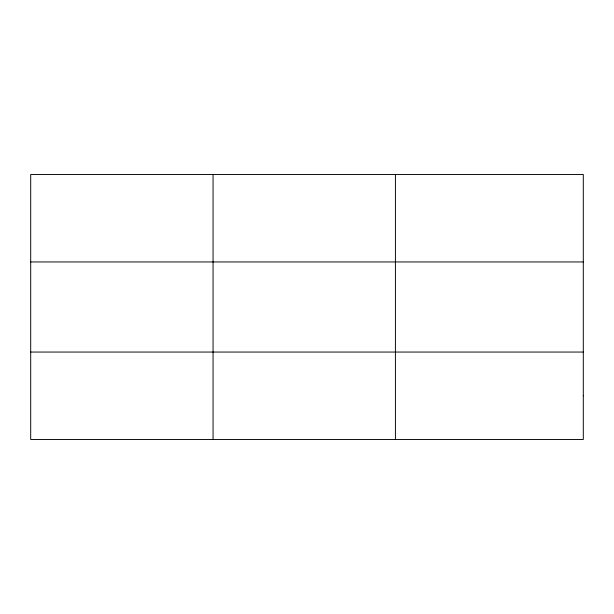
<?xml version="1.0" encoding="UTF-8"?>
<svg xmlns="http://www.w3.org/2000/svg" width="614" height="614" viewBox="0 0 614 614"><rect width="100%" height="100%" fill="white"/><g stroke="black" fill="none" stroke-linecap="round" stroke-linejoin="round"><path stroke-width="0.92" d="M213.058 439.494L213.058 174.506M395.416 439.494L395.416 174.506M30.7 261.948L583.3 261.948M30.7 352.052L583.3 352.052M583.3 395.769L583.3 439.494L30.7 439.494L30.7 174.506L583.3 174.506L583.3 395.769"/></g></svg>
